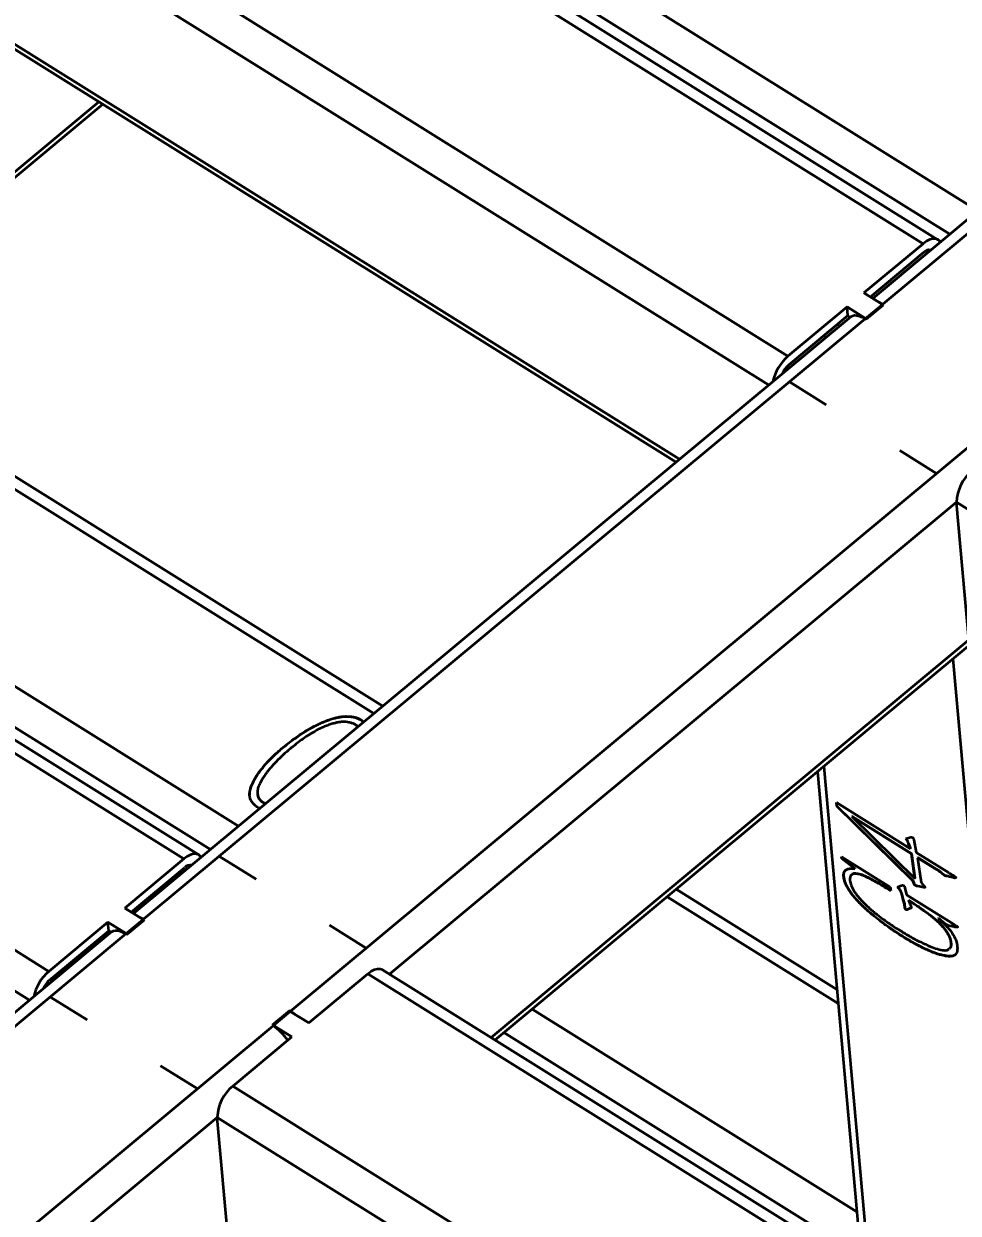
# Model space of a CAD drawing. Header units: millimetres. Extents: x 0 to 14850, y 0 to 10716.
# Drawn here: x 5433 to 6677, y 6174 to 7758 of the extents above; entities that cross this region are included whole.
import ezdxf

# ---------------------------------------------------------------- set-up
doc = ezdxf.new("R2010")
doc.units = ezdxf.units.MM
doc.header["$LTSCALE"] = 50
doc.layers.add('迈迪拼图', color=7, linetype='Continuous', lineweight=0)
doc.styles.add('SLDTEXTSTYLE4', font='SIMSUN.TTC')
doc.dimstyles.new('SLDDIMSTYLE0', dxfattribs={"dimtxt": 175, "dimasz": 175, "dimexe": 0, "dimexo": 0.0625, "dimgap": 43.75, "dimtad": 2, "dimlfac": 0.3, "dimrnd": 1e-09, "dimzin": 12, "dimdsep": 46, "dimtxsty": 'SLDTEXTSTYLE4', "dimsah": 1, "dimcen": 0.09, "dimadec": 0, "dimazin": 3, "dimtfac": 1, "dimtdec": 3, "dimtofl": 0, "dimtmove": 0, "dimatfit": 3, "dimfxl": 0, "dimfrac": 2, "dimtolj": 1, "dimtzin": 12, "dimarcsym": 0})

# ---------------------------------------------------------------- blocks, each defined once
blk = doc.blocks.new('_D')
at = {"layer": '迈迪拼图'}
for p, q in [((2446.4, 6897.1), (1201.3, 5860.7)), ((1235, 5888.8), (7482.3, 1989.1)), ((8693.7, 2997.4), (7448.5, 1961))]:
    blk.add_line(p, q, dxfattribs=at)
for points in [[(1235, 5888.8), (1349.4, 5785.7), (1377.9, 5831.4)], [(7482.3, 1989.1), (7367.9, 2092.3), (7339.4, 2046.6)]]:
    blk.add_solid(points, dxfattribs=at)
at = {"layer": '迈迪拼图', "insert": (4293.7, 4219.6), "char_height": 175, "attachment_point": 1, "rotation": 328.0268, "style": 'SLDTEXTSTYLE4'}
blk.add_mtext('2550', dxfattribs=at)
blk = doc.blocks.new('_D_1')
at = {"layer": '迈迪拼图'}
for p, q in [((6609.8, 10380.1), (6072.1, 10715.7)), ((1944.5, 7226.8), (6108.9, 10692.8)), ((2445.4, 6914.1), (1907.8, 7249.7))]:
    blk.add_line(p, q, dxfattribs=at)
for points in [[(6108.9, 10692.8), (5973.5, 10615.1), (6007.9, 10573.7)], [(1944.5, 7226.8), (2079.9, 7304.4), (2045.5, 7345.8)]]:
    blk.add_solid(points, dxfattribs=at)
at = {"layer": '迈迪拼图', "insert": (3739.9, 8986), "char_height": 175, "attachment_point": 1, "rotation": 39.7708, "style": 'SLDTEXTSTYLE4'}
blk.add_mtext('1850', dxfattribs=at)

msp = doc.modelspace()

# ---------------------------------------------------------------- linework, layer by layer
at = {"color": 7, "linetype": 'Continuous', "lineweight": 35}
for p, q in [((6630.736, 7465.424), (4874.884, 8561.462)), ((6650.438, 7470.761), (4894.587, 8566.799)), ((4694.805, 8411.581), (6450.656, 7315.543)), ((7519.026, 8187.79), (6563.597, 7392.581)), ((7538.298, 8185.11), (6576.9, 7384.933)), ((4695.619, 8176.846), (6301.491, 7174.429)), ((5645.928, 6645.762), (3890.076, 7741.801)), ((5665.63, 6651.099), (3909.779, 7747.137)), ((5147.149, 7326.187), (5537.671, 7651.22)), ((3709.997, 7591.92), (5465.849, 6495.881)), ((6630.736, 7465.424), (6551.951, 7399.851)), ((6560.412, 7394.569), (6631.761, 7453.954)), ((5910.969, 6849.395), (4997.169, 7419.808)), ((6576.45, 7384.558), (6551.951, 7399.851)), ((6578.125, 7384.168), (6576.9, 7384.933)), ((6529.441, 7381.116), (6450.656, 7315.543)), ((6451.682, 7304.073), (6530.467, 7369.646)), ((6529.441, 7381.116), (6553.94, 7365.823)), ((6530.467, 7369.646), (6529.441, 7381.116)), ((6530.467, 7369.646), (6533.652, 7367.658)), ((6553.94, 7365.823), (6576.45, 7384.558)), ((6554.715, 7364.684), (6578.125, 7384.168)), ((6576.599, 7382.898), (6576.45, 7384.558)), ((6534.218, 7368.129), (5578.789, 6572.92)), ((6553.49, 7365.448), (5592.092, 6565.271)), ((6553.49, 7365.448), (6554.715, 7364.684)), ((6554.002, 7365.128), (6553.94, 7365.823)), ((6452.902, 7281.371), (6452.879, 7281.353)), ((6452.879, 7281.353), (6501.645, 7250.912)), ((6501.667, 7250.931), (6452.902, 7281.371)), ((6452.905, 7281.337), (6452.902, 7281.371)), ((5788.085, 6442.929), (6749.483, 7243.106)), ((6501.645, 7250.912), (6501.667, 7250.931)), ((6599.639, 7189.775), (6599.617, 7189.756)), ((6599.617, 7189.756), (6648.382, 7159.316)), ((6648.405, 7159.335), (6599.639, 7189.775)), ((6599.642, 7189.74), (6599.639, 7189.775)), ((6648.382, 7159.316), (6648.405, 7159.335)), ((6691.603, 6937.421), (6675.189, 7120.94)), ((6060.601, 6404.55), (6693.364, 6931.203)), ((5882.513, 6830.754), (5885.46, 6828.164)), ((5882.533, 6830.524), (5882.513, 6830.754)), ((5882.533, 6830.524), (5885.337, 6828.061)), ((5877.913, 6821.883), (5876.7, 6823.123)), ((5800.096, 6810.772), (5800.075, 6811.001)), ((6489.845, 6761.812), (6544.537, 6150.29)), ((5750.842, 6721.163), (5754.478, 6719.147)), ((5750.862, 6720.934), (5750.842, 6721.163)), ((5750.862, 6720.934), (5754.321, 6719.016)), ((6515.136, 6720.746), (6613.857, 6659.122)), ((6515.576, 6715.827), (6515.136, 6720.746)), ((6515.801, 6716.014), (6515.392, 6720.586)), ((6515.801, 6716.014), (6515.576, 6715.827)), ((6616.73, 6616.875), (6515.576, 6715.827)), ((6616.955, 6617.063), (6515.801, 6716.014)), ((6536.029, 6702.32), (6535.804, 6702.132)), ((6535.804, 6702.132), (6619.89, 6619.767)), ((6615.356, 6652.474), (6535.804, 6702.132)), ((6615.581, 6652.662), (6536.029, 6702.32)), ((6607.909, 6672.783), (6614.269, 6674.745)), ((6609.469, 6670.335), (6607.909, 6672.783)), ((6609.694, 6670.522), (6608.197, 6672.872)), ((6609.694, 6670.522), (6609.469, 6670.335)), ((6611.663, 6666.124), (6611.437, 6665.936)), ((6613.193, 6661.671), (6611.437, 6665.936)), ((6613.418, 6661.858), (6611.663, 6666.124)), ((6613.418, 6661.858), (6613.193, 6661.671)), ((6614.082, 6659.31), (6613.857, 6659.122)), ((6618.201, 6671.255), (6621.524, 6654.336)), ((5645.928, 6645.762), (5567.143, 6580.19)), ((5693.193, 6649.061), (5693.17, 6649.042)), ((5693.17, 6649.042), (5741.936, 6618.602)), ((5741.958, 6618.621), (5693.193, 6649.061)), ((5693.196, 6649.026), (5693.193, 6649.061)), ((6522.06, 6648.573), (6586.986, 6608.044)), ((6522.301, 6645.881), (6522.06, 6648.573)), ((6522.526, 6646.068), (6522.301, 6645.881)), ((6539.545, 6632.574), (6522.301, 6645.881)), ((6522.526, 6646.068), (6522.316, 6648.413)), ((6539.77, 6632.762), (6522.526, 6646.068)), ((6615.581, 6652.662), (6615.356, 6652.474)), ((6619.89, 6619.767), (6615.356, 6652.474)), ((6620.115, 6619.955), (6615.581, 6652.662)), ((6621.524, 6654.336), (6664.442, 6627.546)), ((6623.518, 6647.488), (6623.293, 6647.3)), ((6623.293, 6647.3), (6628.04, 6614.46)), ((6648.689, 6631.667), (6623.293, 6647.3)), ((6648.914, 6631.855), (6623.518, 6647.488)), ((5575.604, 6574.908), (5646.953, 6634.293)), ((6535.872, 6633.172), (6539.545, 6632.574)), ((6539.77, 6632.762), (6539.545, 6632.574)), ((6648.914, 6631.855), (6648.689, 6631.667)), ((5741.936, 6618.602), (5741.958, 6618.621)), ((6525.095, 6622.213), (6524.87, 6622.026)), ((6596.698, 6608.133), (6602.594, 6610.792)), ((6599.459, 6605.451), (6596.978, 6608.259)), ((6606.138, 6609.02), (6606.526, 6607.302)), ((6616.955, 6617.063), (6616.73, 6616.875)), ((6618.406, 6613.507), (6616.73, 6616.875)), ((6618.631, 6613.695), (6616.955, 6617.063)), ((6618.631, 6613.695), (6618.406, 6613.507)), ((6619.028, 6611.424), (6618.406, 6613.507)), ((6619.253, 6611.612), (6618.631, 6613.695)), ((6619.253, 6611.612), (6619.028, 6611.424)), ((6620.115, 6619.955), (6619.89, 6619.767)), ((6623.296, 6609.495), (6623.071, 6609.308)), ((6631.814, 6607.868), (6623.071, 6609.308)), ((6632.039, 6608.055), (6623.296, 6609.495)), ((6628.04, 6614.46), (6631.825, 6609.995)), ((6663.064, 6622.803), (6662.838, 6622.615)), ((6666.074, 6621.663), (6662.838, 6622.615)), ((6666.299, 6621.85), (6663.064, 6622.803)), ((6666.299, 6621.85), (6666.074, 6621.663)), ((6670.224, 6620.987), (6666.074, 6621.663)), ((6670.449, 6621.174), (6666.299, 6621.85)), ((6670.449, 6621.174), (6670.224, 6620.987)), ((6515.777, 6471.862), (6301.889, 6605.375)), ((6586.986, 6608.044), (6587.657, 6603.169)), ((6599.234, 6605.264), (6596.698, 6608.133)), ((6599.459, 6605.451), (6599.234, 6605.264)), ((6602.855, 6597.839), (6602.63, 6597.652)), ((6604.36, 6591.049), (6602.63, 6597.652)), ((6604.585, 6591.236), (6602.855, 6597.839)), ((6606.526, 6607.302), (6608.71, 6597.874)), ((6608.71, 6597.874), (6668.383, 6560.625)), ((6632.039, 6608.055), (6631.814, 6607.868)), ((5591.642, 6564.897), (5567.143, 6580.19)), ((6604.585, 6591.236), (6604.36, 6591.049)), ((6605.95, 6585.631), (6604.36, 6591.049)), ((6606.176, 6585.818), (6604.585, 6591.236)), ((6606.176, 6585.818), (6605.95, 6585.631)), ((6606.432, 6580.246), (6605.95, 6585.631)), ((6606.657, 6580.433), (6606.176, 6585.818)), ((6606.657, 6580.433), (6606.432, 6580.246)), ((6615.437, 6580.745), (6609.787, 6578.34)), ((6610.012, 6578.528), (6609.787, 6578.34)), ((6615.401, 6580.821), (6610.012, 6578.528)), ((6611.414, 6590.582), (6611.189, 6590.395)), ((6618.416, 6585.664), (6611.189, 6590.395)), ((6618.641, 6585.851), (6611.414, 6590.582)), ((6613.776, 6584.323), (6615.437, 6580.745)), ((6618.641, 6585.851), (6618.416, 6585.664)), ((5544.633, 6561.454), (5465.849, 6495.881)), ((5544.633, 6561.454), (5569.132, 6546.162)), ((5545.659, 6549.984), (5544.633, 6561.454)), ((5569.132, 6546.162), (5591.642, 6564.897)), ((5569.907, 6545.022), (5593.317, 6564.507)), ((5591.791, 6563.236), (5591.642, 6564.897)), ((5593.317, 6564.507), (5592.092, 6565.271)), ((6651.127, 6566.64), (6650.902, 6566.452)), ((6659.647, 6559.738), (6650.902, 6566.452)), ((6659.872, 6559.926), (6651.127, 6566.64)), ((5549.41, 6548.467), (4688.856, 5832.224)), ((5568.682, 6545.787), (4708.129, 5829.543)), ((5466.874, 6484.412), (5545.659, 6549.984)), ((5545.659, 6549.984), (5548.844, 6547.996)), ((5568.682, 6545.787), (5569.907, 6545.022)), ((5569.194, 6545.467), (5569.132, 6546.162)), ((5839.93, 6557.465), (5839.908, 6557.446)), ((5839.908, 6557.446), (5888.673, 6527.006)), ((5888.696, 6527.024), (5839.93, 6557.465)), ((5839.933, 6557.43), (5839.93, 6557.465)), ((6581.116, 6557.586), (6580.891, 6557.399)), ((6659.872, 6559.926), (6659.647, 6559.738)), ((6662.088, 6557.556), (6659.647, 6559.738)), ((6662.313, 6557.743), (6659.872, 6559.926)), ((6662.313, 6557.743), (6662.088, 6557.556)), ((6665.797, 6556.635), (6665.572, 6556.448)), ((6669.473, 6555.927), (6665.572, 6556.448)), ((6669.698, 6556.114), (6665.797, 6556.635)), ((6669.698, 6556.114), (6669.473, 6555.927)), ((6672.496, 6555.107), (6669.473, 6555.927)), ((6672.721, 6555.294), (6669.698, 6556.114)), ((6672.721, 6555.294), (6672.496, 6555.107)), ((6668.402, 6532.758), (6668.177, 6532.571)), ((5888.673, 6527.006), (5888.696, 6527.024)), ((7666.227, 5402.285), (5910.621, 6498.171)), ((5812.134, 6427.261), (5890.919, 6492.834)), ((7646.525, 5396.949), (5890.919, 6492.834)), ((5468.094, 6461.71), (5468.071, 6461.691)), ((5468.071, 6461.691), (5516.837, 6431.251)), ((5516.859, 6431.27), (5468.094, 6461.71)), ((5468.097, 6461.675), (5468.094, 6461.71)), ((5786.86, 6443.693), (5763.45, 6424.209)), ((5787.635, 6442.554), (5765.125, 6423.819)), ((5788.085, 6442.929), (5786.86, 6443.693)), ((5787.009, 6442.033), (5786.86, 6443.693)), ((5812.134, 6427.261), (5787.635, 6442.554)), ((4904.122, 5707.2), (5764.675, 6423.444)), ((5516.837, 6431.251), (5516.859, 6431.27)), ((5763.45, 6424.209), (5764.675, 6423.444)), ((5765.125, 6423.819), (5789.624, 6408.526)), ((5765.188, 6423.119), (5765.125, 6423.819)), ((5710.84, 6342.953), (5789.624, 6408.526)), ((5614.831, 6370.113), (5614.809, 6370.095)), ((5614.809, 6370.095), (5663.574, 6339.654)), ((5663.597, 6339.673), (5614.831, 6370.113)), ((5614.834, 6370.079), (5614.831, 6370.113)), ((5663.574, 6339.654), (5663.597, 6339.673)), ((5710.84, 6342.953), (7466.446, 5247.068)), ((5706.795, 6117.76), (5690.381, 6301.278))]:
    msp.add_line(p, q, dxfattribs=at)
at = {"color": 8, "linetype": 'Continuous', "lineweight": 35}
for p, q in [((6424.922, 7277.161), (4674.347, 8369.906)), ((4690.76, 8186.388), (6305.959, 7178.148)), ((5782.196, 8084.251), (6703.59, 7509.098)), ((6666.21, 7477.987), (5761.737, 8042.577)), ((5141.873, 7329.481), (5532.395, 7654.514)), ((5440.114, 6457.5), (3689.539, 7550.245)), ((6638.766, 7455.145), (6636.26, 7456.71)), ((5898.861, 6839.318), (4977.467, 7414.471)), ((6516.618, 7358.119), (6519.803, 7356.131)), ((6501.113, 7340.575), (6497.928, 7342.563)), ((4797.388, 7264.59), (5718.782, 6689.437)), ((5681.402, 6658.325), (4776.929, 7222.915)), ((6675.189, 7120.94), (5919.949, 6492.348)), ((8425.52, 6028.348), (6675.189, 7120.94)), ((6055.325, 6407.844), (6691.603, 6937.421)), ((6751.221, 6012.181), (6670.713, 6912.35)), ((6498.483, 6769.002), (6555.228, 6134.524)), ((5653.958, 6635.484), (5651.452, 6637.048)), ((6517.448, 6453.184), (6289.781, 6595.298)), ((5531.81, 6538.458), (5534.995, 6536.47)), ((5516.305, 6520.914), (5513.12, 6522.902)), ((6109.702, 6445.417), (6542.293, 6175.385)), ((6527.505, 6130.17), (6072.322, 6414.305)), ((5690.381, 6301.278), (4935.141, 5672.687)), ((7440.712, 5208.686), (5690.381, 6301.278))]:
    msp.add_line(p, q, dxfattribs=at)
at = {"color": 7, "linetype": 'Continuous', "lineweight": 35, "flags": 128}
for points in [[(6653.535, 7467.438), (6652.799, 7468.572), (6650.364, 7470.806), (6647.253, 7471.953), (6643.587, 7471.966), (6639.506, 7470.847), (6635.166, 7468.638), (6630.736, 7465.424)], [(6576.9, 7384.933), (6573.065, 7387.056), (6570.98, 7387.973)], [(6534.218, 7368.129), (6534.426, 7368.296), (6536.674, 7369.511), (6539.394, 7370.051), (6542.517, 7369.902), (6545.966, 7369.069), (6549.654, 7367.572), (6553.49, 7365.448)], [(5668.727, 6647.776), (5667.991, 6648.91), (5665.556, 6651.145), (5662.445, 6652.291), (5658.779, 6652.305), (5654.698, 6651.186), (5650.359, 6648.977), (5645.928, 6645.762)], [(5592.092, 6565.271), (5588.257, 6567.395), (5586.172, 6568.311)], [(5549.41, 6548.467), (5549.618, 6548.634), (5551.866, 6549.849), (5554.586, 6550.389), (5557.709, 6550.241), (5561.158, 6549.407), (5564.847, 6547.91), (5568.682, 6545.787)], [(5890.919, 6492.834), (5895.35, 6496.048), (5899.689, 6498.257), (5903.77, 6499.377), (5907.437, 6499.363), (5910.547, 6498.217), (5910.621, 6498.171)], [(5794.13, 6438.5), (5791.972, 6440.232), (5788.085, 6442.929)]]:
    msp.add_lwpolyline(points, dxfattribs=at)
at = {"color": 7, "linetype": 'Continuous', "lineweight": 35}
for centre, radius, start, end in [((6638.895, 7447.692), 9.492, 77.518519, 138.721875), ((6489.495, 7269.711), 60.075, 130.277976, 168.240458), ((6472.049, 7280.494), 31.158, 130.819744, 157.470445), ((6730.827, 7119.486), 55.657, 129.203712, 178.503406), ((5654.087, 6628.03), 9.492, 77.518519, 138.721875), ((5504.687, 6450.049), 60.075, 130.277976, 168.240458), ((5487.241, 6460.832), 31.158, 130.819744, 157.470445), ((5729.396, 6369.393), 64.545, 32.247354, 56.867864), ((5746.019, 6299.824), 55.657, 129.203712, 178.503406)]:
    msp.add_arc(centre, radius, start, end, dxfattribs=at)
for points, knots in [([(5800.075, 6811.001), (5803.09, 6812.959), (5809.304, 6816.994), (5817.64, 6821.663), (5824.715, 6825.26), (5830.218, 6827.791), (5835.898, 6830.019), (5841.59, 6832.003), (5847.103, 6833.683), (5852.323, 6834.881), (5857.139, 6835.573), (5861.524, 6835.798), (5865.418, 6835.656), (5868.831, 6835.421), (5871.729, 6834.959), (5874.941, 6834.17), (5878.533, 6832.774), (5881.16, 6831.441), (5882.513, 6830.754)], [0, 0, 0, 0, 0.1268755, 0.26150967, 0.33022947, 0.39832941, 0.46635617, 0.53369075, 0.59775723, 0.65546735, 0.70742019, 0.75440679, 0.79664377, 0.83377544, 0.86579922, 0.89355325, 0.94516293, 1, 1, 1, 1]), ([(5800.096, 6810.772), (5803.111, 6812.729), (5809.325, 6816.765), (5817.66, 6821.434), (5824.735, 6825.03), (5830.238, 6827.562), (5835.919, 6829.789), (5841.61, 6831.774), (5847.123, 6833.454), (5852.343, 6834.652), (5857.16, 6835.343), (5861.545, 6835.569), (5865.438, 6835.427), (5868.852, 6835.192), (5871.75, 6834.73), (5874.962, 6833.941), (5878.553, 6832.545), (5881.18, 6831.211), (5882.533, 6830.524)], [0, 0, 0, 0, 0.1268755, 0.26150967, 0.33022947, 0.39832941, 0.46635617, 0.53369075, 0.59775723, 0.65546735, 0.70742019, 0.75440679, 0.79664377, 0.83377544, 0.86579922, 0.89355325, 0.94516293, 1, 1, 1, 1]), ([(5876.7, 6823.123), (5875.573, 6823.826), (5873.385, 6825.189), (5869.656, 6826.739), (5865.7, 6827.756), (5861.512, 6828.354), (5856.999, 6828.382), (5852.153, 6827.865), (5846.973, 6826.746), (5841.537, 6825.161), (5836.009, 6823.172), (5830.526, 6820.966), (5825.294, 6818.453), (5818.67, 6814.887), (5810.954, 6810.27), (5802.631, 6804.402), (5794.881, 6798.541), (5790.007, 6794.531), (5787.576, 6792.532)], [0, 0, 0, 0, 0.04295326, 0.0833737, 0.12325754, 0.16289483, 0.20439474, 0.24981156, 0.29920065, 0.35380566, 0.41125391, 0.46874835, 0.52579884, 0.58290836, 0.69435175, 0.79876645, 0.89966587, 1, 1, 1, 1]), ([(5747.207, 6712.553), (5745.559, 6713.479), (5742.275, 6715.326), (5738.503, 6718.91), (5735.66, 6722.808), (5734.11, 6726.304), (5733.483, 6729.252), (5733.314, 6731.661), (5733.48, 6734.266), (5733.986, 6737.074), (5734.813, 6740.085), (5735.983, 6743.341), (5737.469, 6746.844), (5739.374, 6750.571), (5741.51, 6754.487), (5744.14, 6758.521), (5747.082, 6762.672), (5751.436, 6768.227), (5757.038, 6774.831), (5764.323, 6782.165), (5772.014, 6789.238), (5780.417, 6796.432), (5789.726, 6803.853), (5796.574, 6808.583), (5800.075, 6811.001)], [0, 0, 0, 0, 0.040300197, 0.080355891, 0.119472297, 0.157357046, 0.17675854, 0.19754225, 0.220121374, 0.244249418, 0.270491775, 0.298956081, 0.330403965, 0.364107911, 0.40024635, 0.437627321, 0.477386243, 0.51863216, 0.599479353, 0.673497094, 0.746928922, 0.826930218, 0.911502085, 1, 1, 1, 1]), ([(5733.443, 6730.293), (5733.571, 6732.676), (5733.873, 6738.28), (5737.489, 6746.899), (5742.425, 6756.03), (5750.878, 6767.679), (5763.384, 6781.464), (5780.669, 6796.842), (5793.621, 6806.129), (5800.096, 6810.772)], [0, 0, 0, 0, 0.07598051, 0.17860646, 0.2812826, 0.38397374, 0.58926835, 0.79465037, 1, 1, 1, 1]), ([(5787.576, 6792.532), (5784.432, 6789.837), (5777.918, 6784.255), (5770.41, 6776.829), (5764.547, 6770.691), (5760.547, 6766.182), (5756.995, 6761.846), (5753.983, 6757.682), (5751.417, 6753.761), (5749.116, 6750.207), (5747.362, 6746.957), (5745.946, 6744.036), (5744.952, 6741.349), (5744.134, 6738.858), (5743.831, 6736.503), (5743.717, 6733.651), (5744.108, 6730.398), (5745.406, 6726.874), (5747.581, 6723.727), (5749.734, 6722.034), (5750.842, 6721.163)], [0, 0, 0, 0, 0.12772602, 0.26455709, 0.33323675, 0.39828192, 0.45892292, 0.51622175, 0.56913463, 0.61693323, 0.65912117, 0.6964719, 0.73007193, 0.76120722, 0.79039145, 0.81747753, 0.86728566, 0.91198502, 0.95473253, 1, 1, 1, 1]), ([(5743.896, 6733.093), (5743.886, 6732.981), (5743.664, 6730.635), (5745.233, 6726.02), (5748.987, 6722.628), (5750.862, 6720.934)], [0, 0, 0, 0, 0.02429166, 0.51262625, 1, 1, 1, 1]), ([(6614.269, 6674.745), (6614.653, 6674.808), (6615.271, 6674.911), (6616.382, 6674.434), (6617.182, 6673.742), (6617.773, 6672.973), (6618.131, 6672.097), (6618.175, 6671.566), (6618.201, 6671.255)], [0, 0, 0, 0, 0.28128283, 0.45425104, 0.59182614, 0.69909648, 0.82317497, 1, 1, 1, 1]), ([(6611.437, 6665.936), (6611.226, 6666.478), (6610.848, 6667.444), (6610.296, 6668.729), (6609.876, 6669.657), (6609.578, 6670.154), (6609.469, 6670.335)], [0, 0, 0, 0, 0.37378688, 0.66626326, 0.8783288, 1, 1, 1, 1]), ([(6611.663, 6666.124), (6611.451, 6666.666), (6611.073, 6667.632), (6610.521, 6668.917), (6610.101, 6669.844), (6609.803, 6670.341), (6609.694, 6670.522)], [0, 0, 0, 0, 0.37378688, 0.66626326, 0.8783288, 1, 1, 1, 1]), ([(6613.857, 6659.122), (6613.819, 6659.582), (6613.755, 6660.364), (6613.357, 6661.289), (6613.193, 6661.671)], [0, 0, 0, 0, 0.58810374, 1, 1, 1, 1]), ([(6614.082, 6659.31), (6614.044, 6659.77), (6613.98, 6660.552), (6613.582, 6661.477), (6613.418, 6661.858)], [0, 0, 0, 0, 0.58810374, 1, 1, 1, 1]), ([(6524.87, 6622.026), (6524.82, 6622.749), (6524.723, 6624.159), (6524.914, 6626.005), (6525.302, 6627.626), (6526.129, 6629.495), (6527.848, 6631.236), (6530.2, 6632.219), (6532.241, 6632.697), (6533.583, 6633.018), (6534.779, 6633.15), (6535.535, 6633.166), (6535.872, 6633.172)], [0, 0, 0, 0, 0.09357993, 0.18253261, 0.2691195, 0.35434016, 0.52851316, 0.7140203, 0.80625058, 0.88353287, 0.94813135, 1, 1, 1, 1]), ([(6525.095, 6622.213), (6525.036, 6624.355), (6524.936, 6627.95), (6526.856, 6629.674), (6527.632, 6630.372)], [0, 0, 0, 0, 0.59567465, 1, 1, 1, 1]), ([(6535.403, 6624.331), (6534.848, 6623.871), (6533.374, 6622.646), (6533.219, 6620.135), (6533.122, 6618.569)], [0, 0, 0, 0, 0.37605414, 1, 1, 1, 1]), ([(6587.657, 6603.169), (6582.185, 6606.578), (6571.243, 6613.396), (6557.76, 6620.586), (6547.166, 6625.179), (6540.961, 6626.154), (6536.926, 6626.102), (6535.972, 6624.959), (6535.787, 6624.739)], [0, 0, 0, 0, 0.29314588, 0.58625943, 0.7328154, 0.8792008, 0.97667104, 1, 1, 1, 1]), ([(6587.882, 6603.357), (6582.411, 6606.766), (6571.468, 6613.583), (6557.985, 6620.773), (6547.391, 6625.367), (6541.187, 6626.341), (6537.151, 6626.289), (6536.197, 6625.147), (6536.012, 6624.926)], [0, 0, 0, 0, 0.29314588, 0.58625943, 0.7328154, 0.8792008, 0.97667104, 1, 1, 1, 1]), ([(6662.838, 6622.615), (6662.453, 6622.696), (6661.764, 6622.841), (6660.811, 6623.088), (6660.091, 6623.271), (6659.234, 6623.641), (6657.847, 6624.702), (6655.89, 6626.322), (6653.772, 6628.153), (6651.877, 6629.559), (6650.255, 6630.674), (6649.223, 6631.329), (6648.689, 6631.667)], [0, 0, 0, 0, 0.09080775, 0.16204965, 0.21925233, 0.25663187, 0.34490557, 0.50022176, 0.66616926, 0.78712016, 0.89001188, 1, 1, 1, 1]), ([(6663.064, 6622.803), (6662.678, 6622.884), (6661.989, 6623.028), (6661.036, 6623.276), (6660.316, 6623.458), (6659.459, 6623.828), (6658.072, 6624.89), (6656.116, 6626.509), (6653.997, 6628.34), (6652.102, 6629.746), (6650.48, 6630.861), (6649.448, 6631.516), (6648.914, 6631.855)], [0, 0, 0, 0, 0.09080775, 0.16204965, 0.21925233, 0.25663187, 0.34490557, 0.50022176, 0.66616926, 0.78712016, 0.89001188, 1, 1, 1, 1]), ([(6664.442, 6627.546), (6664.572, 6627.464), (6665.011, 6627.188), (6665.928, 6626.664), (6667.382, 6625.776), (6669.202, 6624.666), (6671.019, 6623.576), (6672.496, 6622.637), (6673.439, 6621.968), (6674.041, 6621.384), (6674.24, 6620.88), (6674.148, 6620.732), (6674.107, 6620.666)], [0, 0, 0, 0, 0.03765979, 0.12673966, 0.26714973, 0.45890288, 0.65407911, 0.79448917, 0.88455049, 0.9274483, 0.96752071, 1, 1, 1, 1]), ([(6580.891, 6557.399), (6577.99, 6559.561), (6572.014, 6564.015), (6564.501, 6570.027), (6558.384, 6575.24), (6553.816, 6579.344), (6549.347, 6583.606), (6545.048, 6587.962), (6541.069, 6592.252), (6537.548, 6596.353), (6534.596, 6600.212), (6532.185, 6603.794), (6530.279, 6607.037), (6528.699, 6609.886), (6527.509, 6612.353), (6526.407, 6615.147), (6525.528, 6618.368), (6525.093, 6620.786), (6524.87, 6622.026)], [0, 0, 0, 0, 0.12694167, 0.26146112, 0.33017597, 0.39827101, 0.46610463, 0.53343436, 0.59774158, 0.65544754, 0.70739664, 0.75437986, 0.79661379, 0.83374279, 0.86530277, 0.8930548, 0.94516688, 1, 1, 1, 1]), ([(6581.116, 6557.586), (6578.215, 6559.749), (6572.239, 6564.202), (6564.726, 6570.215), (6558.609, 6575.428), (6554.041, 6579.532), (6549.572, 6583.794), (6545.273, 6588.149), (6541.294, 6592.439), (6537.774, 6596.54), (6534.821, 6600.399), (6532.41, 6603.982), (6530.504, 6607.224), (6528.924, 6610.073), (6527.735, 6612.541), (6526.632, 6615.334), (6525.753, 6618.556), (6525.318, 6620.974), (6525.095, 6622.213)], [0, 0, 0, 0, 0.12694167, 0.26146112, 0.33017597, 0.39827101, 0.46610463, 0.53343436, 0.59774158, 0.65544754, 0.70739664, 0.75437986, 0.79661379, 0.83374279, 0.86530277, 0.8930548, 0.94516688, 1, 1, 1, 1]), ([(6533.122, 6618.569), (6533.217, 6617.514), (6533.401, 6615.466), (6534.259, 6612.098), (6535.577, 6608.643), (6537.331, 6605.065), (6539.618, 6601.337), (6542.5, 6597.443), (6545.901, 6593.336), (6549.808, 6589.128), (6554.01, 6584.901), (6558.371, 6580.81), (6562.777, 6576.881), (6568.65, 6572.044), (6575.804, 6566.539), (6584.13, 6560.618), (6592.157, 6555.319), (6597.429, 6551.99), (6600.058, 6550.331)], [0, 0, 0, 0, 0.04294049, 0.08334892, 0.12364606, 0.16327157, 0.20475914, 0.249858, 0.29949009, 0.35407887, 0.41151004, 0.46882914, 0.52599314, 0.58308569, 0.69441988, 0.79884753, 0.8996957, 1, 1, 1, 1]), ([(6602.594, 6610.792), (6602.899, 6610.842), (6603.479, 6610.936), (6604.574, 6610.428), (6605.531, 6609.828), (6605.968, 6609.246), (6606.138, 6609.02)], [0, 0, 0, 0, 0.31628752, 0.60162371, 0.84553076, 1, 1, 1, 1]), ([(6623.071, 6609.308), (6622.549, 6609.462), (6621.677, 6609.719), (6620.502, 6610.251), (6619.656, 6610.84), (6619.221, 6611.245), (6619.028, 6611.424)], [0, 0, 0, 0, 0.40785458, 0.68087326, 0.85869491, 1, 1, 1, 1]), ([(6623.296, 6609.495), (6622.774, 6609.649), (6621.902, 6609.906), (6620.727, 6610.438), (6619.882, 6611.027), (6619.446, 6611.432), (6619.253, 6611.612)], [0, 0, 0, 0, 0.40785458, 0.68087326, 0.85869491, 1, 1, 1, 1]), ([(6631.825, 6609.995), (6632.223, 6609.612), (6632.82, 6609.039), (6633.402, 6607.902), (6632.689, 6607.757), (6632.16, 6607.824), (6631.814, 6607.868)], [0, 0, 0, 0, 0.32388584, 0.48556393, 0.66339778, 1, 1, 1, 1]), ([(6674.107, 6620.666), (6674.004, 6620.552), (6673.696, 6620.211), (6672.581, 6620.438), (6671.432, 6620.593), (6670.585, 6620.869), (6670.224, 6620.987)], [0, 0, 0, 0, 0.1430748, 0.43130414, 0.7576148, 1, 1, 1, 1]), ([(6674.332, 6620.853), (6674.23, 6620.74), (6673.921, 6620.398), (6672.806, 6620.626), (6671.657, 6620.781), (6670.81, 6621.057), (6670.449, 6621.174)], [0, 0, 0, 0, 0.1430748, 0.43130414, 0.7576148, 1, 1, 1, 1]), ([(6602.63, 6597.652), (6602.523, 6598.109), (6602.243, 6599.3), (6601.388, 6601.366), (6600.551, 6603.484), (6599.602, 6604.767), (6599.234, 6605.264)], [0, 0, 0, 0, 0.19151749, 0.49874299, 0.80580006, 1, 1, 1, 1]), ([(6602.855, 6597.839), (6602.748, 6598.297), (6602.468, 6599.488), (6601.613, 6601.553), (6600.776, 6603.671), (6599.827, 6604.954), (6599.459, 6605.451)], [0, 0, 0, 0, 0.19151749, 0.49874299, 0.80580006, 1, 1, 1, 1]), ([(6633.382, 6608.107), (6633.366, 6608.087), (6633.306, 6608.009), (6633.057, 6608.001), (6632.644, 6607.976), (6632.271, 6608.025), (6632.039, 6608.055)], [0, 0, 0, 0, 0.06546081, 0.25128942, 0.53362196, 1, 1, 1, 1]), ([(6609.787, 6578.34), (6609.51, 6578.144), (6609.091, 6577.847), (6608.2, 6577.83), (6607.596, 6578.494), (6607.078, 6578.925), (6606.716, 6579.576), (6606.535, 6580.003), (6606.432, 6580.246)], [0, 0, 0, 0, 0.34768372, 0.52603303, 0.64727216, 0.74695402, 0.85593445, 1, 1, 1, 1]), ([(6610.012, 6578.528), (6609.735, 6578.331), (6609.316, 6578.034), (6608.425, 6578.017), (6607.821, 6578.682), (6607.304, 6579.112), (6606.941, 6579.763), (6606.76, 6580.19), (6606.657, 6580.433)], [0, 0, 0, 0, 0.34768372, 0.52603303, 0.64727216, 0.74695402, 0.85593445, 1, 1, 1, 1]), ([(6611.189, 6590.395), (6611.483, 6589.665), (6612.011, 6588.353), (6612.789, 6586.596), (6613.325, 6585.309), (6613.649, 6584.601), (6613.776, 6584.323)], [0, 0, 0, 0, 0.36279874, 0.65247481, 0.86399134, 1, 1, 1, 1]), ([(6668.177, 6532.571), (6668.116, 6533.606), (6667.995, 6535.685), (6666.973, 6539.31), (6665.427, 6543.196), (6663.02, 6547.367), (6659.973, 6551.743), (6656.168, 6556.181), (6651.881, 6560.668), (6647.162, 6564.83), (6642.288, 6568.816), (6637.38, 6572.456), (6632.622, 6575.888), (6627.994, 6579.161), (6623.289, 6582.438), (6620.091, 6584.555), (6618.416, 6585.664)], [0, 0, 0, 0, 0.05592839, 0.11238408, 0.17075918, 0.23085144, 0.29537382, 0.36705118, 0.44366651, 0.5233505, 0.6053367, 0.68742428, 0.76680106, 0.84131129, 0.91689287, 1, 1, 1, 1]), ([(6668.402, 6532.758), (6668.342, 6533.793), (6668.22, 6535.872), (6667.198, 6539.497), (6665.652, 6543.383), (6663.245, 6547.554), (6660.198, 6551.93), (6656.393, 6556.369), (6652.106, 6560.856), (6647.387, 6565.017), (6642.513, 6569.003), (6637.605, 6572.643), (6632.847, 6576.075), (6628.219, 6579.349), (6623.514, 6582.626), (6620.316, 6584.743), (6618.641, 6585.851)], [0, 0, 0, 0, 0.05592839, 0.11238408, 0.17075918, 0.23085144, 0.29537382, 0.36705118, 0.44366651, 0.5233505, 0.6053367, 0.68742428, 0.76680106, 0.84131129, 0.91689287, 1, 1, 1, 1]), ([(6650.902, 6566.452), (6651.646, 6565.745), (6653.443, 6564.034), (6656.564, 6561.162), (6660.399, 6557.536), (6663.844, 6553.947), (6666.703, 6550.733), (6668.718, 6548.044), (6670.572, 6545.197), (6672.212, 6542.243), (6673.65, 6539.281), (6674.749, 6536.405), (6675.594, 6533.638), (6675.855, 6531.934), (6675.985, 6531.086)], [0, 0, 0, 0, 0.06656853, 0.16087663, 0.27692935, 0.4089062, 0.47861176, 0.54960677, 0.62194033, 0.69840811, 0.77559519, 0.84957493, 0.92511671, 1, 1, 1, 1]), ([(6675.985, 6531.086), (6676.193, 6529.562), (6676.609, 6526.523), (6676.078, 6522.772), (6674.841, 6519.736), (6673.244, 6517.812), (6671.539, 6516.762), (6669.937, 6516.246), (6668.07, 6515.911), (6665.871, 6515.838), (6663.369, 6515.989), (6660.523, 6516.378), (6657.331, 6517.007), (6653.813, 6517.845), (6649.98, 6519.001), (6645.858, 6520.437), (6641.479, 6522.143), (6635.411, 6524.755), (6627.969, 6528.241), (6619.177, 6532.888), (6610.331, 6538.071), (6601.051, 6543.722), (6591.144, 6550.111), (6584.36, 6554.933), (6580.891, 6557.399)], [0, 0, 0, 0, 0.04029717, 0.08034985, 0.11946331, 0.15760722, 0.17700726, 0.19757406, 0.22015149, 0.24427772, 0.2705181, 0.29898027, 0.33042579, 0.36424276, 0.40027546, 0.43765362, 0.47740955, 0.51865236, 0.59949348, 0.67353727, 0.74694795, 0.82694323, 0.91150874, 1, 1, 1, 1]), ([(6671.564, 6517.17), (6671.375, 6517.009), (6669.979, 6515.818), (6664.937, 6516.02), (6657.455, 6517.012), (6648.512, 6519.632), (6636.165, 6524.508), (6620.219, 6532.371), (6600.717, 6544.004), (6587.649, 6553.059), (6581.116, 6557.586)], [0, 0, 0, 0, 0.01187047, 0.08779082, 0.1891063, 0.29045516, 0.39182916, 0.59451438, 0.79727537, 1, 1, 1, 1]), ([(6600.058, 6550.331), (6604.592, 6547.585), (6613.661, 6542.094), (6627.117, 6534.908), (6639.223, 6529.375), (6649.84, 6525.633), (6657.917, 6523.706), (6663.22, 6524.038), (6664.853, 6525.567), (6665.406, 6526.085)], [0, 0, 0, 0, 0.19040229, 0.38080934, 0.57113871, 0.71391716, 0.85647545, 0.95143425, 1, 1, 1, 1]), ([(6665.572, 6556.448), (6664.964, 6556.526), (6663.884, 6556.666), (6662.634, 6557.285), (6662.088, 6557.556)], [0, 0, 0, 0, 0.56311582, 1, 1, 1, 1]), ([(6665.797, 6556.635), (6665.189, 6556.713), (6664.11, 6556.853), (6662.859, 6557.472), (6662.313, 6557.743)], [0, 0, 0, 0, 0.56311582, 1, 1, 1, 1]), ([(6668.383, 6560.625), (6669.069, 6560.2), (6670.358, 6559.401), (6672.147, 6558.245), (6673.657, 6557.274), (6674.857, 6556.492), (6675.801, 6555.878), (6676.385, 6555.365), (6676.838, 6555.09), (6677.022, 6554.536), (6675.826, 6554.912), (6674.96, 6554.681), (6673.645, 6554.821), (6672.816, 6555.027), (6672.496, 6555.107)], [0, 0, 0, 0, 0.14640709, 0.2751691, 0.38121808, 0.46708004, 0.53290469, 0.57648018, 0.60283423, 0.61081664, 0.67707546, 0.80099581, 0.92310323, 1, 1, 1, 1]), ([(6676.762, 6554.88), (6676.653, 6554.901), (6676.245, 6554.978), (6674.976, 6554.961), (6673.703, 6555.149), (6672.721, 6555.294)], [0, 0, 0, 0, 0.07781984, 0.28875592, 1, 1, 1, 1]), ([(6665.844, 6526.43), (6666.302, 6526.721), (6668.021, 6527.812), (6668.111, 6530.557), (6668.177, 6532.571)], [0, 0, 0, 0, 0.26641663, 1, 1, 1, 1]), ([(6666.069, 6526.617), (6666.527, 6526.908), (6668.246, 6528), (6668.336, 6530.745), (6668.402, 6532.758)], [0, 0, 0, 0, 0.26641663, 1, 1, 1, 1])]:
    msp.add_open_spline(points, degree=3, knots=knots, dxfattribs=at)

# ---------------------------------------------------------------- dimensions: what is measured, and where the dimension line sits
at = {"layer": '迈迪拼图'}
for base, p1, p2, angle, picture, middle in [((6108.876, 10692.763), (2482.187, 6891.159), (6646.518, 10357.156), 39.770812, '_D_1', (4026.71, 8959.765)), ((7482.296, 1989.144), (2480.198, 6925.187), (8727.471, 3025.511), 328.02675, '_D', (4358.659, 3938.982))]:
    dim = msp.add_linear_dim(base=base, p1=p1, p2=p2, angle=angle, dimstyle='SLDDIMSTYLE0', dxfattribs=at)
    dim.commit()
    dim.dimension.update_dxf_attribs({"geometry": picture, "text_midpoint": middle, "dimtype": 160})

doc.saveas('drawing.dxf')
